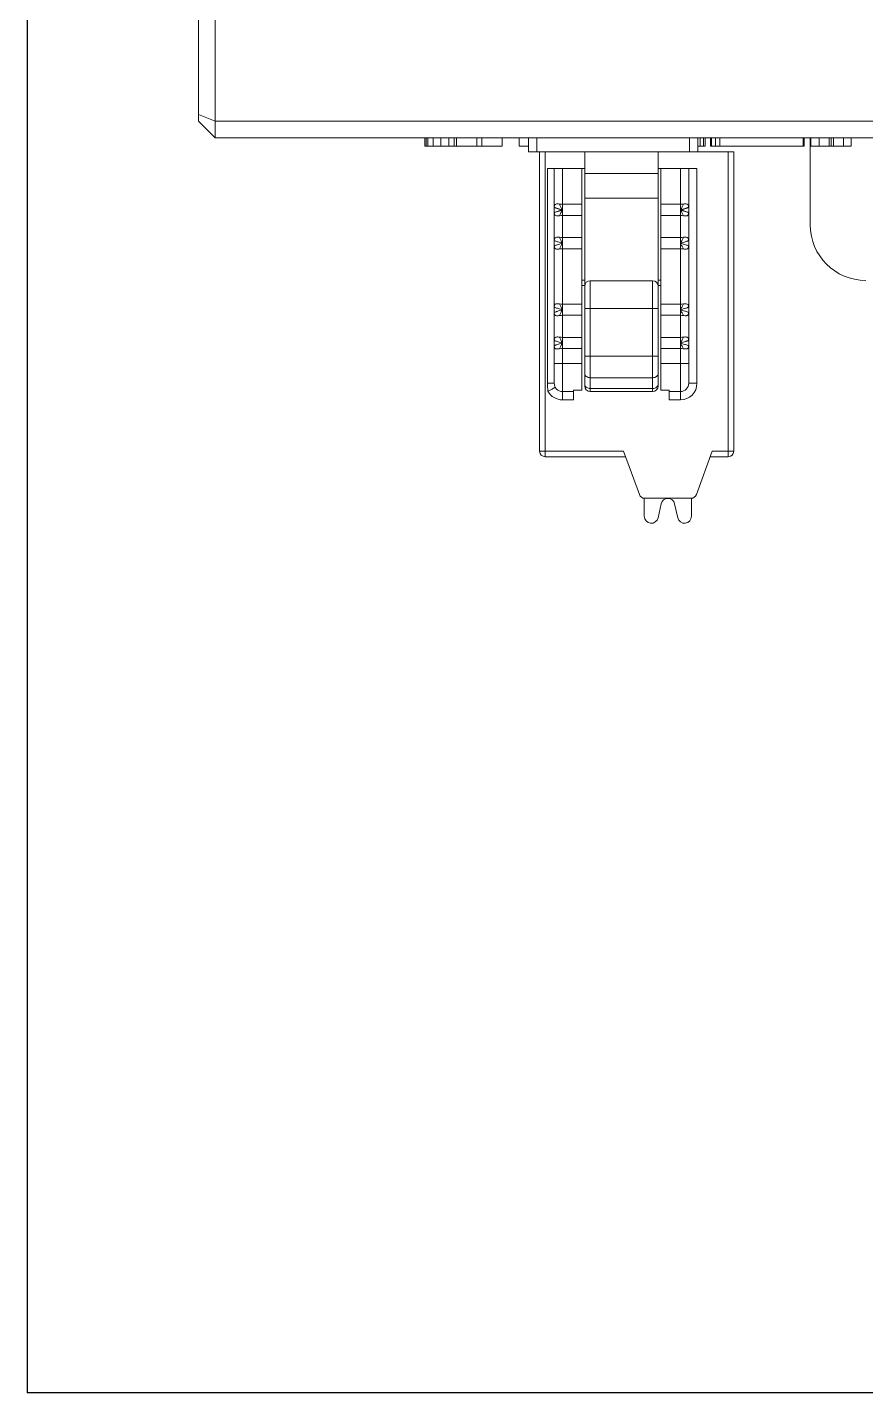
# Model space of a CAD drawing. Header units: millimetres. Extents: x 0 to 1371, y 0 to 812.
# Drawn here: x 74.02 to 104.25, y 607.6 to 656.85 of the extents above; entities that cross this region are included whole.
import ezdxf

# ---------------------------------------------------------------- set-up
doc = ezdxf.new("R2010")
doc.units = ezdxf.units.MM
doc.layers.add('7_ALL_FEATURES', color=7, linetype='Continuous')

msp = doc.modelspace()

# ---------------------------------------------------------------- linework, layer by layer
at = {"color": 18, "true_color": 0x000000}
for p in [(74.01674, 761.59969), (117.01674, 607.59969)]:
    msp.add_line(p, (74.01674, 607.59969), dxfattribs=at)
at = {"color": 18, "linetype": 'Continuous', "lineweight": 0, "true_color": 0x000000}
msp.add_ellipse((104.25596, 649.72171), major_axis=(-1.41594, -1.41594), ratio=0.99878277, start_param=-0.78478918, end_param=0.78478918, dxfattribs=at)
at = {"layer": '7_ALL_FEATURES', "color": 18, "linetype": 'Continuous', "lineweight": 0, "true_color": 0x000000}
for p, q in [((80.19443, 653.46017), (80.19443, 740.26017)), ((80.79443, 676.89685), (80.79443, 652.86017)), ((80.79443, 653.46017), (80.19443, 653.7087)), ((80.79443, 652.86017), (80.19443, 653.46017)), ((80.79443, 653.46017), (113.69443, 653.46017)), ((80.79443, 652.86017), (164.44433, 652.86017)), ((88.34922, 652.86017), (88.34922, 652.56017)), ((89.49234, 652.56017), (88.34922, 652.56017)), ((88.40498, 652.86017), (88.40498, 652.56017)), ((88.46502, 652.86017), (88.46502, 652.56017)), ((88.65551, 652.86017), (88.65551, 652.56017)), ((88.92915, 652.86017), (88.92915, 652.56017)), ((89.21948, 652.86017), (89.21948, 652.56017)), ((89.41489, 652.86017), (89.41489, 652.56017)), ((89.49443, 652.86017), (89.49443, 652.56017)), ((91.14443, 652.56017), (89.49443, 652.56017)), ((90.22776, 652.86017), (90.22776, 652.56017)), ((90.41109, 652.86017), (90.41109, 652.56017)), ((91.14443, 652.86017), (91.14443, 652.56017)), ((91.76171, 652.86017), (91.76171, 652.56017)), ((92.09443, 652.56017), (91.76171, 652.56017)), ((92.09443, 652.86017), (92.09443, 652.36017)), ((92.39443, 652.86017), (92.39443, 652.36017)), ((97.89443, 652.86017), (97.89443, 652.36017)), ((98.19443, 652.86017), (98.19443, 652.36017)), ((98.46989, 652.56017), (98.19443, 652.56017)), ((98.28728, 652.86017), (98.28728, 652.56017)), ((98.40855, 652.86017), (98.40855, 652.56017)), ((98.46989, 652.86017), (98.46989, 652.56017)), ((98.65948, 652.86017), (98.65948, 652.56017)), ((102.03346, 652.56017), (98.65948, 652.56017)), ((98.69294, 652.86017), (98.69294, 652.56017)), ((98.83792, 652.86017), (98.83792, 652.56017)), ((98.99443, 652.86017), (98.99443, 652.56017)), ((101.99443, 652.86017), (101.99443, 652.56017)), ((102.03346, 652.86017), (102.03346, 652.56017)), ((102.25474, 649.71927), (102.25474, 652.86017)), ((102.27881, 652.86017), (102.27881, 652.56017)), ((103.72863, 652.56017), (102.27881, 652.56017)), ((102.57993, 652.86017), (102.57993, 652.56017)), ((102.9368, 652.86017), (102.9368, 652.56017)), ((103.0093, 652.86017), (103.0093, 652.56017)), ((103.09294, 652.86017), (103.09294, 652.56017)), ((103.45539, 652.86017), (103.45539, 652.56017)), ((103.72863, 652.86017), (103.72863, 652.56017)), ((92.09443, 652.36017), (99.49443, 652.36017)), ((92.49443, 652.36017), (92.49443, 641.56017)), ((92.69443, 641.36017), (92.69443, 652.36017)), ((94.11943, 643.91017), (94.11943, 652.36017)), ((96.76943, 643.91017), (96.76943, 652.36017)), ((99.29443, 641.36017), (99.29443, 652.36017)), ((99.49443, 641.56017), (99.49443, 652.36017)), ((94.11943, 651.76017), (92.7719, 651.76017)), ((92.77218, 644.01017), (92.77218, 651.76017)), ((93.01943, 650.36017), (93.01943, 651.76017)), ((93.31943, 643.41017), (93.31942, 651.76017)), ((94.01943, 643.75623), (94.01943, 651.76017)), ((94.11943, 651.57774), (96.76943, 651.57774)), ((98.16943, 651.76017), (96.76943, 651.76017)), ((96.86943, 643.75623), (96.86943, 651.76017)), ((97.56943, 643.41017), (97.56943, 651.76017)), ((97.86943, 650.16163), (97.86943, 651.76017)), ((98.16943, 651.76017), (98.16943, 644.01017)), ((94.11943, 650.68165), (96.76943, 650.68165)), ((93.02072, 650.3829), (93.01943, 650.36017)), ((93.01943, 650.16163), (93.01943, 650.35871)), ((93.01943, 646.56149), (93.01943, 650.16017)), ((93.02462, 650.40547), (93.02072, 650.3829)), ((93.02608, 650.41131), (93.02462, 650.40547)), ((93.31942, 650.46491), (94.01943, 650.46491)), ((96.86943, 650.46491), (97.56943, 650.46491)), ((97.86423, 650.40547), (97.86277, 650.41133)), ((97.86822, 650.13821), (97.86943, 650.16017)), ((97.86943, 649.16017), (97.86943, 650.16017)), ((94.01943, 650.06174), (93.31943, 650.06174)), ((97.56943, 650.06174), (96.86943, 650.06174)), ((93.0207, 649.18268), (93.01943, 649.16017)), ((93.02452, 649.20504), (93.0207, 649.18268)), ((93.02608, 649.21134), (93.02452, 649.20504)), ((93.31943, 649.26491), (94.01943, 649.26491)), ((96.86943, 649.26491), (97.56943, 649.26491)), ((97.86433, 649.20504), (97.86277, 649.21133)), ((97.86943, 648.96149), (97.86943, 649.15884)), ((94.01943, 648.86174), (93.31943, 648.86174)), ((97.56943, 648.86174), (96.86943, 648.86174)), ((97.86824, 648.93842), (97.86943, 648.96017)), ((97.86943, 646.76017), (97.86943, 648.96017)), ((94.01943, 647.73331), (94.11943, 647.73331)), ((96.56943, 647.71017), (94.31943, 647.71017)), ((94.31943, 643.71017), (94.31943, 647.71017)), ((96.56943, 643.71017), (96.56943, 647.71017)), ((96.76943, 647.73331), (96.86943, 647.73331)), ((94.12194, 647.53331), (94.01943, 647.53331)), ((96.86943, 647.53331), (96.76691, 647.53331)), ((93.0207, 646.78268), (93.01943, 646.76017)), ((93.02452, 646.80504), (93.0207, 646.78268)), ((93.02608, 646.81134), (93.02452, 646.80504)), ((93.31943, 646.86491), (94.01943, 646.86491)), ((96.76943, 646.71017), (94.11943, 646.71017)), ((96.86943, 646.86491), (97.56943, 646.86491)), ((97.86433, 646.80504), (97.86277, 646.81133)), ((97.86943, 646.75884), (97.86943, 646.56149)), ((93.01943, 644.01017), (93.01943, 646.56017)), ((94.01943, 646.46174), (93.31943, 646.46174)), ((97.56943, 646.46174), (96.86943, 646.46174)), ((97.86824, 646.53842), (97.86943, 646.56017)), ((97.86943, 645.56017), (97.86943, 646.56017)), ((93.31943, 645.66491), (94.01943, 645.66491)), ((96.86943, 645.66491), (97.56943, 645.66491)), ((93.0207, 645.58268), (93.01943, 645.56017)), ((93.02452, 645.60504), (93.0207, 645.58268)), ((93.02608, 645.61134), (93.02452, 645.60504)), ((94.01943, 645.26174), (93.31943, 645.26174)), ((97.56943, 645.26174), (96.86943, 645.26174)), ((97.86433, 645.60504), (97.86277, 645.61133)), ((97.86824, 645.33842), (97.86943, 645.36017)), ((97.86943, 645.55884), (97.86943, 645.36149)), ((97.86943, 645.36017), (97.86943, 644.01017)), ((93.31943, 644.72437), (94.01943, 644.72437)), ((94.11943, 644.99079), (96.76943, 644.99079)), ((96.86943, 644.72437), (97.56943, 644.72437)), ((96.56943, 644.20993), (94.31943, 644.20993)), ((92.77218, 644.01017), (93.01943, 644.01017)), ((93.71943, 643.71017), (93.31943, 643.71017)), ((94.01943, 643.75623), (93.71943, 643.75623)), ((93.71943, 643.41015), (93.71943, 643.75623)), ((94.31943, 643.81974), (96.56943, 643.81974)), ((96.56943, 643.71017), (94.31943, 643.71017)), ((96.86943, 643.75623), (97.16943, 643.75623)), ((97.16943, 643.41017), (97.16943, 643.75623)), ((97.56943, 643.71017), (97.16943, 643.71017)), ((97.86943, 644.01017), (98.16943, 644.01017)), ((93.71943, 643.41017), (93.31944, 643.41017)), ((97.56943, 643.41017), (97.16943, 643.41017)), ((92.49443, 641.56017), (95.52163, 641.56017)), ((95.59443, 641.36017), (92.69443, 641.36017)), ((96.09248, 639.99177), (95.52163, 641.56017)), ((98.14637, 639.99177), (98.71722, 641.56017)), ((99.29443, 641.36017), (98.64443, 641.36017)), ((98.71722, 641.56017), (99.49443, 641.56017)), ((96.26943, 639.21017), (96.26943, 639.86017)), ((96.28042, 639.86017), (97.95843, 639.86017)), ((97.96943, 639.21017), (97.96943, 639.86017)), ((96.7635, 639.15606), (96.87535, 639.66059)), ((97.3635, 639.66059), (97.47535, 639.15606))]:
    msp.add_line(p, q, dxfattribs=at)
for points in [[(93.01943, 650.16017), (93.02063, 650.13821), (93.02428, 650.11639), (93.0252, 650.11244)], [(97.86365, 650.11244), (97.86458, 650.11639), (97.86822, 650.13821)], [(97.86943, 650.36017), (97.86813, 650.3829), (97.86423, 650.40547)], [(97.86943, 649.16017), (97.86816, 649.18268), (97.86433, 649.20504)], [(93.01943, 648.96017), (93.02061, 648.93842), (93.02418, 648.91681), (93.0252, 648.91244)], [(97.86365, 648.91244), (97.86467, 648.91681), (97.86824, 648.93842)], [(97.86943, 646.76017), (97.86816, 646.78268), (97.86433, 646.80504)], [(93.01943, 646.56017), (93.02061, 646.53842), (93.02418, 646.51681), (93.0252, 646.51244)], [(97.86365, 646.51244), (97.86467, 646.51681), (97.86824, 646.53842)], [(93.01943, 645.36017), (93.02061, 645.33842), (93.02418, 645.31681), (93.0252, 645.31244)], [(97.86365, 645.31244), (97.86467, 645.31681), (97.86824, 645.33842)], [(97.86943, 645.56017), (97.86816, 645.58268), (97.86433, 645.60504)]]:
    msp.add_lwpolyline(points, dxfattribs=at)
for centre, radius, start, end in [((93.21042, 650.35868), 0.191, 176.152579, 179.989381), ((93.21202, 650.16169), 0.19259, 180.017887, 185.258074), ((93.21425, 650.35845), 0.19483, 174.568007, 176.161257), ((93.21681, 650.1621), 0.1974, 185.249578, 190.570821), ((93.21564, 650.35847), 0.19621, 157.534353, 174.613063), ((93.21634, 650.16197), 0.19692, 190.55923, 197.536625), ((93.21213, 650.16067), 0.19251, 197.54525, 201.119646), ((93.31956, 651.12432), 0.65942, 260.419996, 269.987876), ((94.45987, 648.3029), 2.29747, 120.486865, 121.218315), ((97.56929, 651.12433), 0.65942, 270.011909, 279.579853), ((96.27845, 654.55201), 4.49821, 286.976352, 287.275067), ((97.67695, 650.35986), 0.19223, 18.691995, 22.509162), ((97.67254, 650.16202), 0.1969, 338.951508, 354.759509), ((97.67224, 650.3583), 0.19719, 11.252814, 18.681454), ((97.67172, 650.35815), 0.19773, 5.441149, 11.267213), ((97.67723, 650.35864), 0.19219, 0.020365, 5.450079), ((97.67454, 650.16185), 0.19489, 354.756478, 356.407539), ((97.67798, 650.16166), 0.19144, 356.40066, 359.990734), ((93.31955, 649.42921), 0.63253, 90.010823, 99.798779), ((97.56902, 649.42584), 0.6359, 80.227324, 89.963157), ((93.21161, 649.15881), 0.19218, 176.239664, 179.990353), ((93.21497, 649.15862), 0.19555, 174.58359, 176.247116), ((93.21575, 649.15868), 0.19632, 157.938353, 174.622565), ((93.31956, 649.92424), 0.65933, 260.514232, 269.988427), ((97.56929, 649.92423), 0.65932, 270.01157, 279.485737), ((97.67576, 649.15964), 0.19349, 18.363692, 22.092332), ((97.67238, 649.15856), 0.19705, 11.049118, 18.353614), ((97.6717, 649.15839), 0.19775, 5.426033, 11.058407), ((97.67614, 649.15878), 0.19329, 0.018399, 5.43537), ((93.21307, 648.96155), 0.19364, 180.015752, 185.256364), ((93.21685, 648.96187), 0.19744, 185.24788, 190.373173), ((93.21625, 648.96173), 0.19683, 190.365931, 197.223838), ((93.21329, 648.96084), 0.19373, 197.232016, 200.723813), ((93.31954, 648.22931), 0.63243, 90.010514, 99.691615), ((97.56931, 648.22929), 0.63244, 80.308209, 89.98947), ((97.67325, 648.96163), 0.19618, 339.301138, 354.795324), ((97.67386, 648.96168), 0.19557, 354.762835, 356.487987), ((97.67683, 648.96152), 0.19259, 356.482196, 359.991946), ((94.31943, 647.51017), 0.2, 90, 180), ((96.56943, 647.51017), 0.2, 0, 90), ((93.21161, 646.75881), 0.19218, 176.239664, 179.990353), ((93.21497, 646.75862), 0.19555, 174.58359, 176.247116), ((93.21575, 646.75868), 0.19632, 157.938352, 174.622565), ((93.31956, 647.52424), 0.65933, 260.514232, 269.988427), ((97.56929, 647.52423), 0.65932, 270.01157, 279.485737), ((97.67576, 646.75964), 0.19349, 18.363692, 22.092332), ((97.67238, 646.75856), 0.19705, 11.049118, 18.353614), ((97.6717, 646.75839), 0.19775, 5.426033, 11.058407), ((97.67614, 646.75878), 0.19329, 0.018399, 5.43537), ((93.21133, 646.56152), 0.1919, 180.008236, 183.529645), ((93.21463, 646.56171), 0.19521, 183.523761, 185.261194), ((93.21671, 646.56187), 0.19729, 185.254031, 200.652191), ((93.31982, 645.82597), 0.63576, 90.035944, 99.666185), ((97.56931, 645.82929), 0.63244, 80.308209, 89.98947), ((97.67325, 646.56163), 0.19618, 339.301138, 354.795324), ((97.67386, 646.56168), 0.19557, 354.762835, 356.487987), ((97.67683, 646.56152), 0.19259, 356.482196, 359.991946), ((93.31956, 646.32424), 0.65933, 260.514232, 269.988427), ((97.56929, 646.32423), 0.65932, 270.01157, 279.485737), ((93.21161, 645.55881), 0.19218, 176.239556, 179.990244), ((93.21307, 645.36155), 0.19364, 180.015752, 185.256363), ((93.21497, 645.55862), 0.19555, 174.583226, 176.247009), ((93.21685, 645.36187), 0.19744, 185.247879, 190.373174), ((93.21575, 645.55868), 0.19632, 157.938258, 174.6222), ((93.21625, 645.36173), 0.19683, 190.365931, 197.223839), ((93.21329, 645.36084), 0.19373, 197.232018, 200.723815), ((93.31954, 644.62931), 0.63243, 90.010514, 99.691615), ((97.56931, 644.62929), 0.63244, 80.308209, 89.98947), ((97.67576, 645.55964), 0.19349, 18.363692, 22.092332), ((97.67325, 645.36163), 0.19618, 339.301138, 354.795324), ((97.67238, 645.55856), 0.19705, 11.049118, 18.353614), ((97.6717, 645.55839), 0.19775, 5.426033, 11.058407), ((97.67614, 645.55878), 0.19329, 0.018399, 5.43537), ((97.67386, 645.36168), 0.19557, 354.762835, 356.487987), ((97.67683, 645.36152), 0.19259, 356.482196, 359.991946), ((93.31943, 644.01017), 0.6, 208.982042, 270.001057), ((93.31943, 644.01017), 0.3, 180, 270), ((94.31943, 643.91017), 0.2, 180, 270), ((96.56943, 643.91017), 0.2, 270, 360), ((97.56943, 644.01017), 0.6, 270, 0), ((97.56943, 644.01017), 0.3, 270, 0), ((92.69443, 641.56017), 0.2, 180, 270), ((99.29443, 641.56017), 0.2, 270, 0), ((96.28042, 640.06017), 0.2, 200, 270), ((97.11943, 639.60648), 0.25, 12.5, 167.5), ((97.95843, 640.06017), 0.2, 270, 340), ((96.51943, 639.21017), 0.25, 180, 347.5), ((97.71943, 639.21017), 0.25, 192.5, 0)]:
    msp.add_arc(centre, radius, start, end, dxfattribs=at)
for points, knots in [([(93.01943, 650.35871), (93.01943, 650.35756), (93.02315, 650.35504), (93.02929, 650.3515), (93.0405, 650.34657), (93.0491, 650.34316), (93.05411, 650.34124)], [0, 0, 0, 0, 0.08837138, 0.28417393, 0.58936198, 1, 1, 1, 1]), ([(93.02017, 650.16302), (93.01996, 650.16279), (93.01961, 650.16238), (93.01943, 650.16185), (93.01943, 650.16163)], [0, 0, 0, 0, 0.57434592, 1, 1, 1, 1]), ([(93.27641, 650.26187), (93.27478, 650.25369), (93.25492, 650.24625), (93.23288, 650.23811), (93.20862, 650.23031), (93.17857, 650.22072), (93.14338, 650.20961), (93.10515, 650.19721), (93.07307, 650.18617), (93.04792, 650.177), (93.03123, 650.16956), (93.0224, 650.16538), (93.02017, 650.16302)], [0, 0, 0, 0, 0.09055684, 0.18359114, 0.27444791, 0.36251654, 0.52786838, 0.67493593, 0.79930012, 0.89697575, 0.96463408, 1, 1, 1, 1]), ([(93.0252, 650.11244), (93.02567, 650.11056), (93.0276, 650.10335), (93.03019, 650.0963), (93.03255, 650.0913)], [0, 0, 0, 0, 0.25961997, 1, 1, 1, 1]), ([(93.03432, 650.43345), (93.03169, 650.42824), (93.02878, 650.42086), (93.0266, 650.41329), (93.02608, 650.41132)], [0, 0, 0, 0, 0.74091647, 1, 1, 1, 1]), ([(93.20982, 650.47411), (93.19011, 650.47742), (93.15305, 650.48145), (93.10182, 650.47863), (93.05919, 650.46516), (93.03997, 650.44465), (93.03432, 650.43345)], [0, 0, 0, 0, 0.3139565, 0.58308284, 0.80291668, 1, 1, 1, 1]), ([(93.05411, 650.34124), (93.06786, 650.33599), (93.09956, 650.32492), (93.14154, 650.31133), (93.18011, 650.29909), (93.21148, 650.28924), (93.24225, 650.2788), (93.2629, 650.2717), (93.27162, 650.26616)], [0, 0, 0, 0, 0.1918321, 0.43737827, 0.57500003, 0.71912979, 0.86540608, 1, 1, 1, 1]), ([(93.29427, 650.28273), (93.28743, 650.30091), (93.2724, 650.33582), (93.24012, 650.39762), (93.21992, 650.44393), (93.20982, 650.47411)], [0, 0, 0, 0, 0.27847694, 0.54384442, 1, 1, 1, 1]), ([(93.2119, 650.05251), (93.21762, 650.06931), (93.23218, 650.10459), (93.2537, 650.14856), (93.27247, 650.1865), (93.28466, 650.21137), (93.29278, 650.2323), (93.29789, 650.24872), (93.29764, 650.26595), (93.29597, 650.2773), (93.29427, 650.28273)], [0, 0, 0, 0, 0.2143283, 0.46001814, 0.59103721, 0.72561004, 0.79391331, 0.86244747, 0.93130899, 1, 1, 1, 1]), ([(93.27141, 650.26582), (93.2714, 650.26597), (93.27154, 650.26644), (93.27315, 650.26516), (93.27428, 650.26387), (93.27586, 650.26248), (93.27641, 650.26187)], [0, 0, 0, 0, 0.06150999, 0.14612905, 0.64715278, 1, 1, 1, 1]), ([(97.67903, 650.4741), (97.67372, 650.45784), (97.66018, 650.42351), (97.63477, 650.37048), (97.60661, 650.31523), (97.58808, 650.27158), (97.59183, 650.2498)], [0, 0, 0, 0, 0.21241867, 0.45808123, 0.72563125, 1, 1, 1, 1]), ([(97.59183, 650.2498), (97.59397, 650.24007), (97.59972, 650.22102), (97.61642, 650.18598), (97.64423, 650.13091), (97.66609, 650.08362), (97.67695, 650.05251)], [0, 0, 0, 0, 0.13891509, 0.27601693, 0.54059557, 1, 1, 1, 1]), ([(97.61424, 650.25672), (97.6136, 650.25766), (97.61254, 650.25975), (97.61374, 650.26438), (97.61874, 650.2674), (97.62445, 650.27045), (97.63249, 650.27382), (97.64263, 650.27742), (97.65872, 650.28295), (97.6785, 650.28949), (97.70887, 650.29917), (97.74424, 650.31035), (97.78276, 650.32284), (97.81512, 650.33393), (97.84049, 650.34318), (97.85743, 650.35065), (97.86631, 650.35495), (97.86864, 650.35731)], [0, 0, 0, 0, 0.01221679, 0.02361295, 0.04762034, 0.07097003, 0.09434843, 0.14076065, 0.18672409, 0.27699691, 0.36453751, 0.52900006, 0.67540469, 0.79932249, 0.89676535, 0.96442663, 1, 1, 1, 1]), ([(97.83847, 650.17766), (97.82449, 650.18311), (97.7918, 650.19459), (97.74832, 650.20869), (97.70797, 650.22149), (97.68067, 650.23009), (97.6585, 650.2374), (97.64198, 650.24312), (97.62708, 650.24883), (97.61735, 650.25332), (97.61424, 650.25672)], [0, 0, 0, 0, 0.18906091, 0.43629054, 0.57583564, 0.722465, 0.79665088, 0.87023783, 0.94194633, 1, 1, 1, 1]), ([(97.84525, 650.44747), (97.8296, 650.46578), (97.78747, 650.4797), (97.73045, 650.48081), (97.69671, 650.47708), (97.67903, 650.4741)], [0, 0, 0, 0, 0.41719375, 0.68960687, 1, 1, 1, 1]), ([(97.86943, 650.16162), (97.86943, 650.16268), (97.86616, 650.16503), (97.86062, 650.16827), (97.85064, 650.17279), (97.84295, 650.17591), (97.83847, 650.17766)], [0, 0, 0, 0, 0.08994368, 0.2858207, 0.5902025, 1, 1, 1, 1]), ([(97.86277, 650.41134), (97.86225, 650.41331), (97.86007, 650.42087), (97.85716, 650.42824), (97.85453, 650.43345)], [0, 0, 0, 0, 0.25911295, 1, 1, 1, 1]), ([(97.8563, 650.0913), (97.85866, 650.0963), (97.86125, 650.10335), (97.86318, 650.11056), (97.86365, 650.11244)], [0, 0, 0, 0, 0.74037569, 1, 1, 1, 1]), ([(97.86864, 650.35731), (97.86886, 650.35754), (97.86922, 650.35795), (97.86942, 650.35848), (97.86942, 650.35871)], [0, 0, 0, 0, 0.58069081, 1, 1, 1, 1]), ([(93.04136, 650.07735), (93.05682, 650.05867), (93.10045, 650.04553), (93.15862, 650.04525), (93.19355, 650.04935), (93.2119, 650.05251)], [0, 0, 0, 0, 0.410369, 0.68500001, 1, 1, 1, 1]), ([(97.67695, 650.05251), (97.69735, 650.049), (97.7315, 650.04502), (97.77741, 650.04608), (97.8119, 650.05277), (97.84005, 650.06686), (97.85227, 650.08276), (97.8563, 650.0913)], [0, 0, 0, 0, 0.31818564, 0.52644128, 0.70381835, 0.85484594, 1, 1, 1, 1]), ([(93.01943, 649.15884), (93.01943, 649.15781), (93.02266, 649.15551), (93.02818, 649.1524), (93.0381, 649.14801), (93.04573, 649.14497), (93.05019, 649.14326)], [0, 0, 0, 0, 0.08945515, 0.2845925, 0.58927732, 1, 1, 1, 1]), ([(93.2109, 649.27392), (93.19094, 649.27724), (93.15344, 649.28129), (93.10166, 649.27841), (93.05859, 649.26473), (93.03938, 649.24379), (93.0338, 649.23242)], [0, 0, 0, 0, 0.31447868, 0.58371611, 0.8030923, 1, 1, 1, 1]), ([(93.05019, 649.14326), (93.08676, 649.12922), (93.17665, 649.10153), (93.26691, 649.07568), (93.31943, 649.06017)], [0, 0, 0, 0, 0.41707608, 1, 1, 1, 1]), ([(93.31943, 649.06017), (93.29751, 649.09772), (93.2579, 649.16714), (93.22296, 649.23947), (93.2109, 649.27392)], [0, 0, 0, 0, 0.5436503, 1, 1, 1, 1]), ([(97.67795, 649.27392), (97.66589, 649.23947), (97.63096, 649.16713), (97.59134, 649.09773), (97.56943, 649.06017)], [0, 0, 0, 0, 0.45634692, 1, 1, 1, 1]), ([(97.56943, 649.06017), (97.60367, 649.07027), (97.66846, 649.08861), (97.74549, 649.11185), (97.79826, 649.12882), (97.82826, 649.13914), (97.85007, 649.14766), (97.86182, 649.1528), (97.86592, 649.15536)], [0, 0, 0, 0, 0.34363278, 0.6482259, 0.77430231, 0.87726398, 0.95347243, 1, 1, 1, 1]), ([(97.84588, 649.24663), (97.8303, 649.26529), (97.78767, 649.27951), (97.73004, 649.28065), (97.69587, 649.2769), (97.67795, 649.27392)], [0, 0, 0, 0, 0.41625706, 0.68894797, 1, 1, 1, 1]), ([(97.86592, 649.15536), (97.86644, 649.15568), (97.86773, 649.15658), (97.86943, 649.15779), (97.86943, 649.15884)], [0, 0, 0, 0, 0.3692004, 1, 1, 1, 1]), ([(93.02293, 648.96499), (93.02241, 648.96466), (93.02112, 648.96376), (93.01943, 648.96255), (93.01943, 648.96149)], [0, 0, 0, 0, 0.36901648, 1, 1, 1, 1]), ([(93.31943, 649.06017), (93.28518, 649.05007), (93.22039, 649.03172), (93.14337, 649.00847), (93.0906, 648.99151), (93.06059, 648.98119), (93.03878, 648.97269), (93.02703, 648.96755), (93.02293, 648.96499)], [0, 0, 0, 0, 0.34363021, 0.64822511, 0.77430217, 0.87726178, 0.95346788, 1, 1, 1, 1]), ([(93.0408, 648.87814), (93.05619, 648.85913), (93.10035, 648.84574), (93.15911, 648.84544), (93.19449, 648.84955), (93.21308, 648.85271)], [0, 0, 0, 0, 0.4094075, 0.68434329, 1, 1, 1, 1]), ([(93.21308, 648.85271), (93.22544, 648.88626), (93.25969, 648.9564), (93.29825, 649.02388), (93.31943, 649.06017)], [0, 0, 0, 0, 0.45976845, 1, 1, 1, 1]), ([(97.56943, 649.06017), (97.5906, 649.02388), (97.62917, 648.9564), (97.66341, 648.88626), (97.67578, 648.85271)], [0, 0, 0, 0, 0.54022896, 1, 1, 1, 1]), ([(97.83867, 648.97708), (97.82304, 648.98309), (97.78592, 648.9957), (97.69625, 649.0237), (97.62194, 649.04466), (97.56943, 649.06017)], [0, 0, 0, 0, 0.17826335, 0.41710603, 1, 1, 1, 1]), ([(97.67578, 648.85271), (97.69644, 648.8492), (97.73099, 648.8452), (97.77742, 648.8463), (97.81224, 648.85308), (97.84062, 648.86741), (97.85278, 648.88362), (97.85676, 648.89229)], [0, 0, 0, 0, 0.31869676, 0.52710332, 0.70428823, 0.8548757, 1, 1, 1, 1]), ([(97.86943, 648.96149), (97.86943, 648.96253), (97.86618, 648.96483), (97.86067, 648.96793), (97.85075, 648.97232), (97.84312, 648.97537), (97.83867, 648.97708)], [0, 0, 0, 0, 0.08931962, 0.28443428, 0.589175, 1, 1, 1, 1]), ([(93.01943, 646.75884), (93.01943, 646.75778), (93.02273, 646.75543), (93.02838, 646.7523), (93.03852, 646.74785), (93.04631, 646.74476), (93.05085, 646.74302)], [0, 0, 0, 0, 0.08970066, 0.28462117, 0.58919538, 1, 1, 1, 1]), ([(93.31943, 646.66017), (93.2851, 646.65004), (93.22017, 646.63164), (93.143, 646.60836), (93.09017, 646.59137), (93.06019, 646.58106), (93.03847, 646.57257), (93.0268, 646.56742), (93.02276, 646.56485)], [0, 0, 0, 0, 0.34426229, 0.6492045, 0.77527286, 0.87806057, 0.95393416, 1, 1, 1, 1]), ([(93.2109, 646.87392), (93.19094, 646.87724), (93.15344, 646.88129), (93.10166, 646.87841), (93.05859, 646.86473), (93.03938, 646.84379), (93.0338, 646.83242)], [0, 0, 0, 0, 0.31447885, 0.5837162, 0.80309232, 1, 1, 1, 1]), ([(93.05085, 646.74302), (93.08743, 646.72902), (93.17708, 646.70139), (93.26712, 646.67561), (93.31943, 646.66017)], [0, 0, 0, 0, 0.4179467, 1, 1, 1, 1]), ([(93.31943, 646.66017), (93.29751, 646.69773), (93.25789, 646.76714), (93.22295, 646.83947), (93.2109, 646.87392)], [0, 0, 0, 0, 0.54365863, 1, 1, 1, 1]), ([(93.21308, 646.45271), (93.22544, 646.48626), (93.25969, 646.5564), (93.29825, 646.62388), (93.31943, 646.66017)], [0, 0, 0, 0, 0.45976845, 1, 1, 1, 1]), ([(97.67795, 646.87392), (97.66589, 646.83947), (97.63096, 646.76714), (97.59134, 646.69772), (97.56943, 646.66017)], [0, 0, 0, 0, 0.45635369, 1, 1, 1, 1]), ([(97.56943, 646.66017), (97.60376, 646.6703), (97.6687, 646.6887), (97.74588, 646.71198), (97.7987, 646.72897), (97.82868, 646.73928), (97.8504, 646.74778), (97.86206, 646.75293), (97.8661, 646.7555)], [0, 0, 0, 0, 0.34429334, 0.64924829, 0.77531556, 0.87809758, 0.9539587, 1, 1, 1, 1]), ([(97.83801, 646.57732), (97.80144, 646.59133), (97.71178, 646.61894), (97.62173, 646.64472), (97.56943, 646.66017)], [0, 0, 0, 0, 0.4179328, 1, 1, 1, 1]), ([(97.56943, 646.66017), (97.5906, 646.62388), (97.62917, 646.5564), (97.66342, 646.48626), (97.67578, 646.45271)], [0, 0, 0, 0, 0.54023755, 1, 1, 1, 1]), ([(97.84588, 646.84663), (97.8303, 646.86529), (97.78767, 646.87951), (97.73004, 646.88065), (97.69587, 646.8769), (97.67795, 646.87392)], [0, 0, 0, 0, 0.41625706, 0.68894797, 1, 1, 1, 1]), ([(97.8661, 646.7555), (97.86659, 646.75581), (97.86781, 646.75669), (97.86943, 646.75784), (97.86943, 646.75884)], [0, 0, 0, 0, 0.36954269, 1, 1, 1, 1]), ([(93.02276, 646.56485), (93.02227, 646.56454), (93.02104, 646.56366), (93.01943, 646.5625), (93.01943, 646.56149)], [0, 0, 0, 0, 0.36934741, 1, 1, 1, 1]), ([(93.04079, 646.47814), (93.05618, 646.45913), (93.10035, 646.44574), (93.15911, 646.44544), (93.19449, 646.44955), (93.21308, 646.45271)], [0, 0, 0, 0, 0.40940585, 0.68434187, 1, 1, 1, 1]), ([(97.67578, 646.45271), (97.69644, 646.4492), (97.73099, 646.4452), (97.77742, 646.4463), (97.81224, 646.45308), (97.84062, 646.46741), (97.85278, 646.48362), (97.85676, 646.49229)], [0, 0, 0, 0, 0.31869689, 0.52710339, 0.70428818, 0.85487561, 1, 1, 1, 1]), ([(97.86943, 646.56149), (97.86943, 646.56256), (97.86612, 646.5649), (97.86047, 646.56803), (97.85034, 646.57248), (97.84255, 646.57558), (97.83801, 646.57732)], [0, 0, 0, 0, 0.08959246, 0.28450274, 0.58912102, 1, 1, 1, 1]), ([(93.2109, 645.67392), (93.19094, 645.67724), (93.15344, 645.68129), (93.10166, 645.67841), (93.05859, 645.66473), (93.03938, 645.64379), (93.0338, 645.63242)], [0, 0, 0, 0, 0.3144787, 0.58371596, 0.80309194, 1, 1, 1, 1]), ([(93.31943, 645.46017), (93.29751, 645.49772), (93.25789, 645.56713), (93.22296, 645.63947), (93.2109, 645.67392)], [0, 0, 0, 0, 0.54365755, 1, 1, 1, 1]), ([(97.67795, 645.67392), (97.66589, 645.63947), (97.63096, 645.56713), (97.59134, 645.49773), (97.56943, 645.46017)], [0, 0, 0, 0, 0.45634692, 1, 1, 1, 1]), ([(97.84588, 645.64663), (97.8303, 645.66529), (97.78767, 645.67951), (97.73004, 645.68065), (97.69587, 645.6769), (97.67795, 645.67392)], [0, 0, 0, 0, 0.41625706, 0.68894797, 1, 1, 1, 1]), ([(93.01943, 645.55884), (93.01943, 645.55778), (93.02273, 645.55543), (93.02838, 645.5523), (93.03852, 645.54785), (93.04631, 645.54476), (93.05085, 645.54302)], [0, 0, 0, 0, 0.08970059, 0.28462107, 0.58919528, 1, 1, 1, 1]), ([(93.02276, 645.36485), (93.02227, 645.36454), (93.02104, 645.36366), (93.01943, 645.3625), (93.01943, 645.36149)], [0, 0, 0, 0, 0.36934741, 1, 1, 1, 1]), ([(93.31943, 645.46017), (93.2851, 645.45004), (93.22017, 645.43164), (93.143, 645.40836), (93.09017, 645.39137), (93.06019, 645.38106), (93.03847, 645.37257), (93.0268, 645.36742), (93.02276, 645.36485)], [0, 0, 0, 0, 0.34426229, 0.6492045, 0.77527286, 0.87806057, 0.95393416, 1, 1, 1, 1]), ([(93.0408, 645.27814), (93.05619, 645.25913), (93.10035, 645.24574), (93.15911, 645.24544), (93.19449, 645.24955), (93.21308, 645.25271)], [0, 0, 0, 0, 0.4094075, 0.68434328, 1, 1, 1, 1]), ([(93.05085, 645.54302), (93.08743, 645.52902), (93.17708, 645.50139), (93.26712, 645.47561), (93.31943, 645.46017)], [0, 0, 0, 0, 0.41794681, 1, 1, 1, 1]), ([(93.21308, 645.25271), (93.22545, 645.28626), (93.25968, 645.3564), (93.29825, 645.42388), (93.31943, 645.46017)], [0, 0, 0, 0, 0.45977585, 1, 1, 1, 1]), ([(97.56943, 645.46017), (97.60367, 645.47027), (97.66846, 645.48861), (97.74549, 645.51185), (97.79826, 645.52882), (97.82826, 645.53914), (97.85007, 645.54766), (97.86182, 645.5528), (97.86592, 645.55536)], [0, 0, 0, 0, 0.34363278, 0.6482259, 0.77430231, 0.87726398, 0.95347243, 1, 1, 1, 1]), ([(97.56943, 645.46017), (97.5906, 645.42388), (97.62917, 645.3564), (97.66341, 645.28626), (97.67578, 645.25271)], [0, 0, 0, 0, 0.54022896, 1, 1, 1, 1]), ([(97.83867, 645.37708), (97.82304, 645.38309), (97.78592, 645.3957), (97.69625, 645.4237), (97.62194, 645.44466), (97.56943, 645.46017)], [0, 0, 0, 0, 0.17826335, 0.41710603, 1, 1, 1, 1]), ([(97.67578, 645.25271), (97.69644, 645.2492), (97.73099, 645.2452), (97.77742, 645.2463), (97.81224, 645.25308), (97.84062, 645.26741), (97.85278, 645.28362), (97.85676, 645.29229)], [0, 0, 0, 0, 0.31869676, 0.52710332, 0.70428823, 0.8548757, 1, 1, 1, 1]), ([(97.86943, 645.36149), (97.86943, 645.36253), (97.86618, 645.36483), (97.86067, 645.36793), (97.85075, 645.37232), (97.84312, 645.37537), (97.83867, 645.37708)], [0, 0, 0, 0, 0.08931962, 0.28443428, 0.589175, 1, 1, 1, 1]), ([(97.86592, 645.55536), (97.86644, 645.55568), (97.86773, 645.55658), (97.86943, 645.55779), (97.86943, 645.55884)], [0, 0, 0, 0, 0.3692004, 1, 1, 1, 1]), ([(93.31943, 644.72437), (93.29993, 644.72437), (93.26166, 644.72431), (93.2061, 644.72408), (93.15488, 644.7237), (93.11002, 644.72319), (93.07736, 644.72267), (93.05573, 644.72214), (93.04308, 644.72182), (93.03344, 644.72132), (93.02574, 644.72123), (93.02243, 644.72036), (93.01943, 644.72061), (93.01943, 644.72011)], [0, 0, 0, 0, 0.19484899, 0.38257874, 0.55537021, 0.70681223, 0.83117468, 0.88160471, 0.92357341, 0.95665573, 0.98050805, 0.99497199, 1, 1, 1, 1]), ([(97.56943, 644.72437), (97.58892, 644.72437), (97.62719, 644.72431), (97.68275, 644.72408), (97.73397, 644.7237), (97.77883, 644.72319), (97.81149, 644.72267), (97.83313, 644.72214), (97.84577, 644.72182), (97.85541, 644.72132), (97.86311, 644.72123), (97.86642, 644.72036), (97.86943, 644.72061), (97.86943, 644.72011)], [0, 0, 0, 0, 0.19484899, 0.38257874, 0.55537021, 0.70681223, 0.83117468, 0.88160471, 0.92357341, 0.95665573, 0.98050805, 0.99497199, 1, 1, 1, 1]), ([(94.31943, 644.20993), (94.29361, 644.20993), (94.24302, 644.21751), (94.17713, 644.25076), (94.13098, 644.3022), (94.11943, 644.34554), (94.11943, 644.3661)], [0, 0, 0, 0, 0.27761717, 0.53993361, 0.77894526, 1, 1, 1, 1]), ([(96.76943, 644.3661), (96.76943, 644.34554), (96.75787, 644.3022), (96.71172, 644.25076), (96.64583, 644.21751), (96.59524, 644.20993), (96.56943, 644.20993)], [0, 0, 0, 0, 0.22105474, 0.46006639, 0.72238283, 1, 1, 1, 1]), ([(93.05693, 643.86493), (93.05669, 643.86537), (93.05422, 643.86356), (93.0512, 643.86224), (93.04469, 643.85808), (93.03627, 643.85339), (93.02525, 643.84719), (93.00632, 643.83673), (92.97776, 643.82088), (92.93853, 643.79912), (92.89373, 643.77429), (92.84512, 643.74738), (92.81163, 643.72887), (92.79456, 643.71945)], [0, 0, 0, 0, 0.00495881, 0.01936204, 0.0431924, 0.0762612, 0.11822264, 0.16865175, 0.29302741, 0.44449789, 0.61732817, 0.80510244, 1, 1, 1, 1]), ([(94.31943, 643.81974), (94.29677, 643.81974), (94.25219, 643.82562), (94.19223, 643.85149), (94.14599, 643.89194), (94.12788, 643.92748), (94.1233, 643.94544)], [0, 0, 0, 0, 0.27306751, 0.53455274, 0.77648134, 1, 1, 1, 1]), ([(96.76943, 643.97591), (96.76943, 643.95535), (96.75787, 643.91201), (96.71172, 643.86057), (96.64583, 643.82732), (96.59524, 643.81974), (96.56943, 643.81974)], [0, 0, 0, 0, 0.22105474, 0.46006639, 0.72238283, 1, 1, 1, 1])]:
    msp.add_open_spline(points, degree=3, knots=knots, dxfattribs=at)
for points in [[(97.85453, 650.43345), (97.85201, 650.43845), (97.84889, 650.44321), (97.84525, 650.44747)], [(93.03255, 650.0913), (93.0349, 650.08633), (93.03785, 650.08159), (93.04136, 650.07735)], [(93.0338, 649.23242), (93.03051, 649.2257), (93.028, 649.21857), (93.02608, 649.21134)], [(97.85505, 649.23242), (97.85257, 649.23748), (97.84949, 649.2423), (97.84588, 649.24663)], [(97.86277, 649.21134), (97.86085, 649.21857), (97.85834, 649.2257), (97.85505, 649.23242)], [(93.0252, 648.91244), (93.0269, 648.90554), (93.02913, 648.89874), (93.03209, 648.89229)], [(93.03209, 648.89229), (93.0344, 648.88725), (93.03731, 648.88244), (93.0408, 648.87814)], [(97.85676, 648.89229), (97.85972, 648.89874), (97.86195, 648.90555), (97.86365, 648.91244)], [(93.0338, 646.83242), (93.03051, 646.8257), (93.028, 646.81857), (93.02608, 646.81134)], [(97.85505, 646.83242), (97.85257, 646.83748), (97.84949, 646.8423), (97.84588, 646.84663)], [(97.86277, 646.81134), (97.86085, 646.81857), (97.85834, 646.8257), (97.85505, 646.83242)], [(93.0252, 646.51244), (93.0269, 646.50554), (93.02913, 646.49874), (93.03209, 646.49229)], [(93.03209, 646.49229), (93.0344, 646.48726), (93.03731, 646.48244), (93.04079, 646.47814)], [(97.85676, 646.49229), (97.85972, 646.49874), (97.86195, 646.50555), (97.86365, 646.51244)], [(93.0252, 645.31244), (93.0269, 645.30554), (93.02913, 645.29874), (93.03209, 645.29229)], [(93.0338, 645.63242), (93.03051, 645.6257), (93.028, 645.61857), (93.02608, 645.61134)], [(93.03209, 645.29229), (93.0344, 645.28725), (93.03731, 645.28244), (93.0408, 645.27814)], [(97.85505, 645.63242), (97.85257, 645.63748), (97.84949, 645.6423), (97.84588, 645.64663)], [(97.86277, 645.61134), (97.86085, 645.61857), (97.85834, 645.6257), (97.85505, 645.63242)], [(97.85676, 645.29229), (97.85972, 645.29874), (97.86195, 645.30555), (97.86365, 645.31244)], [(92.79456, 643.71945), (92.77915, 643.81541), (92.77245, 643.91298), (92.77218, 644.01017)], [(94.1233, 643.94544), (94.12077, 643.95536), (94.11943, 643.96567), (94.11943, 643.97591)]]:
    msp.add_open_spline(points, degree=3, dxfattribs=at)

doc.saveas('drawing.dxf')
